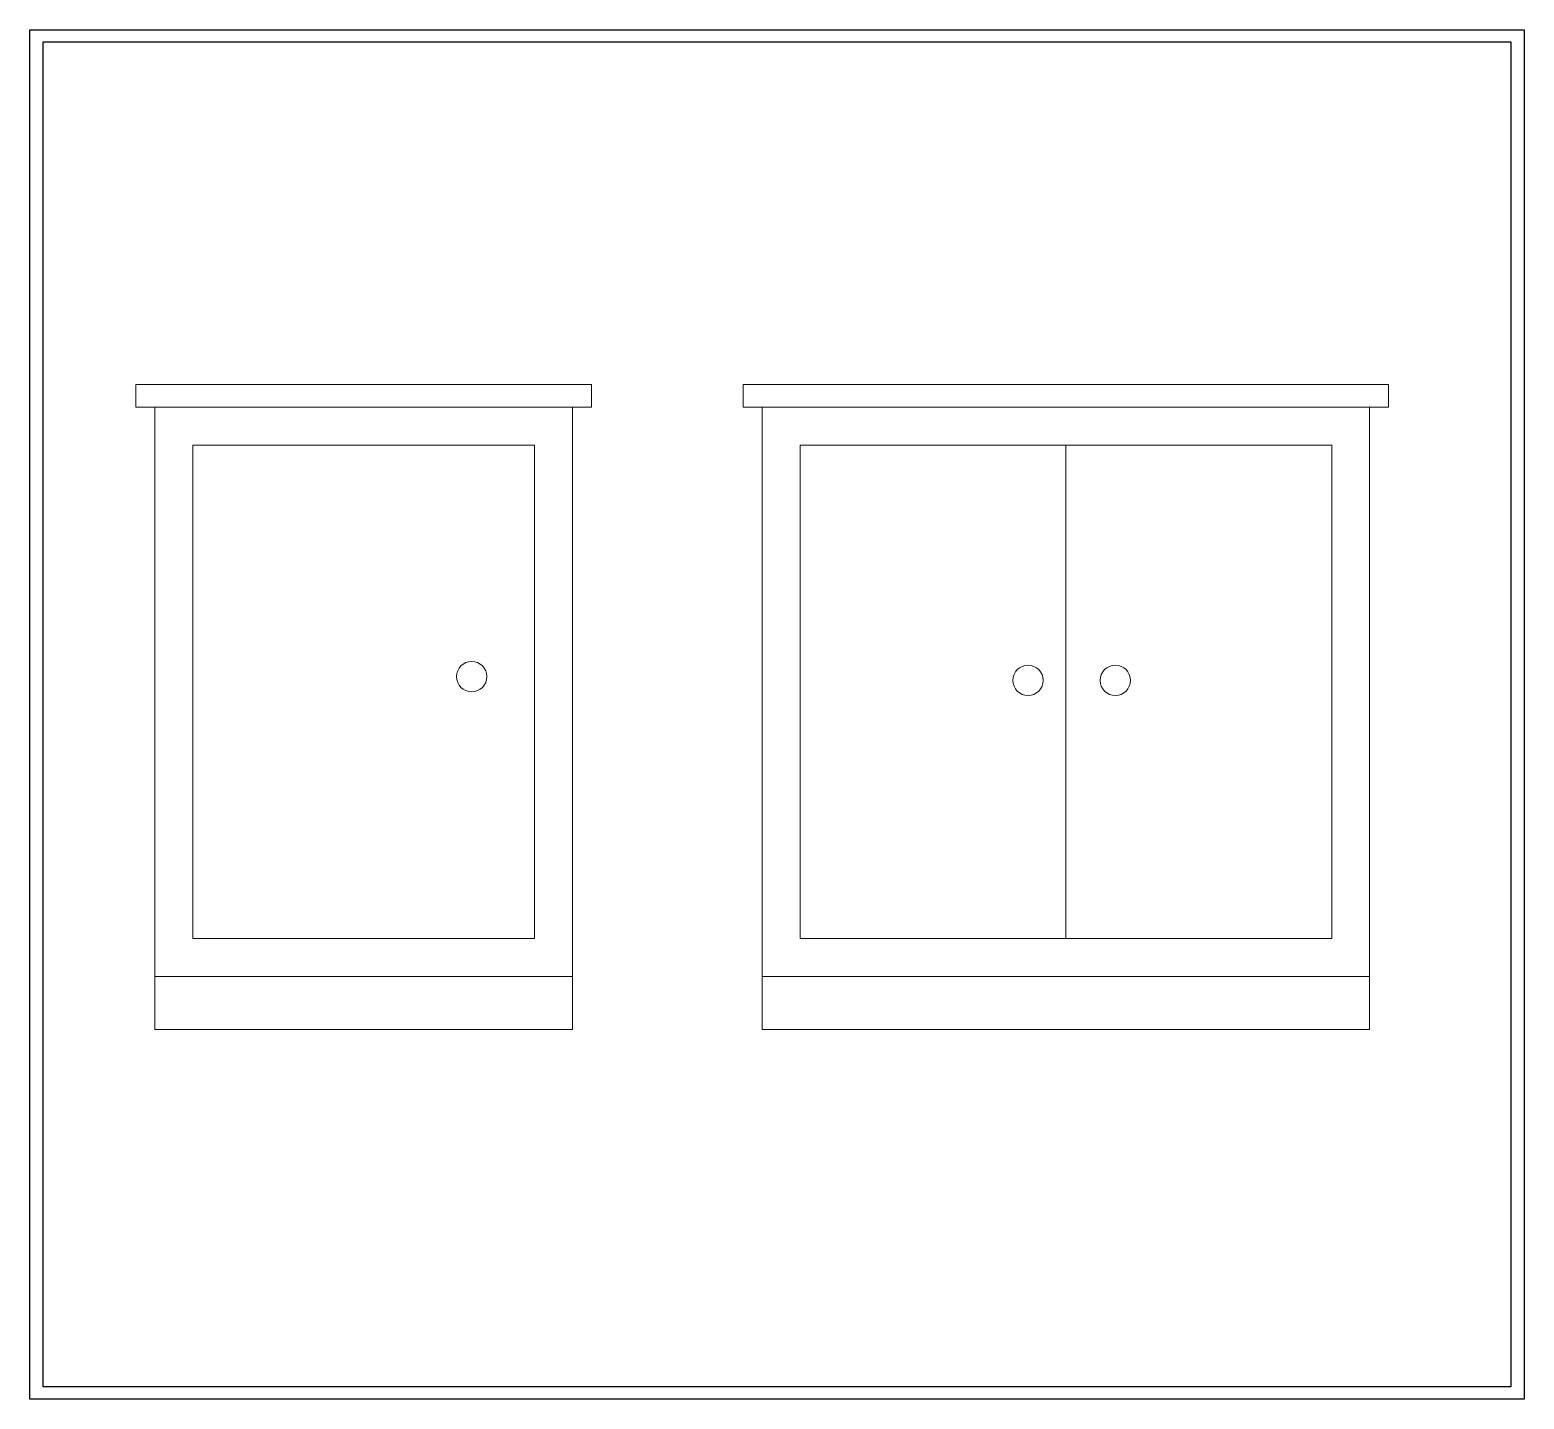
# Paper-space layout 'Projects1200x1100' of a CAD drawing. Header units: millimetres. Extents: x 55.011 to 55.328, y 90.128 to 90.419.
# The model-space entities are those that its viewports show. They can reach past a viewport. Long polylines and large blocks are cut down to what shows.
import ezdxf

# ---------------------------------------------------------------- set-up
doc = ezdxf.new("R2010")
doc.units = ezdxf.units.MM
doc.layers.add('000-dwgLAB-Rectan.', color=251, linetype='Continuous', plot=False)
doc.layers.add('02', color=251, linetype='Continuous', plot=False)
doc.layers.add('001_Dark_1 10', color=7, linetype='Continuous', lineweight=0)

msp = doc.modelspace()

# ---------------------------------------------------------------- linework, layer by layer
at = {"layer": '000-dwgLAB-Rectan.'}
msp.add_lwpolyline([(2908.806, 1343.4696), (2910.7393, 1343.4696), (2910.7393, 1341.6976), (2908.806, 1341.6976), (2908.806, 1343.4696)], dxfattribs=at)
at = {"layer": '001_Dark_1 10'}
for p, q in [((2909.5033, 1342.9885), (2908.9533, 1342.9885)), ((2908.9533, 1342.9885), (2908.9533, 1342.2385)), ((2909.5033, 1342.2385), (2909.5033, 1342.9885)), ((2910.5533, 1342.9885), (2909.7533, 1342.9885)), ((2909.7533, 1342.9885), (2909.7533, 1342.2385)), ((2910.5533, 1342.2385), (2910.5533, 1342.9885)), ((2909.4533, 1342.9385), (2909.0033, 1342.9385)), ((2909.0033, 1342.9385), (2909.0033, 1342.2885)), ((2909.4533, 1342.9385), (2909.0033, 1342.9385)), ((2909.4533, 1342.9385), (2909.0033, 1342.9385)), ((2909.4533, 1342.2885), (2909.4533, 1342.9385)), ((2910.5033, 1342.9385), (2909.8033, 1342.9385)), ((2909.8033, 1342.9385), (2909.8033, 1342.2885)), ((2910.1533, 1342.9385), (2910.1533, 1342.2885)), ((2910.5033, 1342.2885), (2910.5033, 1342.9385)), ((2909.0033, 1342.2885), (2909.4533, 1342.2885)), ((2909.4533, 1342.2885), (2909.0033, 1342.2885)), ((2909.8033, 1342.2885), (2910.5033, 1342.2885)), ((2908.9533, 1342.2385), (2909.5033, 1342.2385)), ((2909.5033, 1342.2385), (2908.9533, 1342.2385)), ((2908.9533, 1342.2385), (2908.9533, 1342.1685)), ((2909.5033, 1342.1685), (2909.5033, 1342.2385)), ((2910.5533, 1342.2385), (2909.7533, 1342.2385)), ((2909.7533, 1342.2385), (2909.7533, 1342.1685)), ((2909.7533, 1342.2385), (2910.5533, 1342.2385)), ((2910.5533, 1342.1685), (2910.5533, 1342.2385)), ((2908.9533, 1342.1685), (2909.5033, 1342.1685)), ((2909.7533, 1342.1685), (2910.5533, 1342.1685))]:
    msp.add_line(p, q, dxfattribs=at)
for points in [[(2909.5283, 1343.0185), (2908.9283, 1343.0185), (2908.9283, 1342.9885), (2909.5283, 1342.9885)], [(2910.5783, 1343.0185), (2909.7283, 1343.0185), (2909.7283, 1342.9885), (2910.5783, 1342.9885)]]:
    msp.add_lwpolyline(points, close=True, dxfattribs=at)
for centre in [(2909.3705, 1342.6335), (2910.1033, 1342.6285), (2910.2183, 1342.6285)]:
    msp.add_circle(centre, 0.02, dxfattribs=at)
at = {"layer": '02'}
msp.add_lwpolyline([(2908.806, 1343.4696), (2910.7393, 1343.4696), (2910.7393, 1341.6976), (2908.806, 1341.6976), (2908.806, 1343.4696)], dxfattribs=at)

psp = doc.layouts.new('Projects1200x1100')

# ---------------------------------------------------------------- linework, layer by layer
at = {"layer": 'Defpoints'}
psp.add_lwpolyline([(55.01091, 90.41859), (55.32841, 90.41859), (55.32841, 90.12759), (55.01091, 90.12759)], close=True, dxfattribs=at)

# ---------------------------------------------------------------- viewports
at = {"layer": '0'}
psp.add_viewport(center=(55.16966, 90.27309), size=(0.3175, 0.291), view_center_point=(2909.77268, 1342.58359), view_height=1.8039847, dxfattribs=at)

doc.saveas('drawing.dxf')
